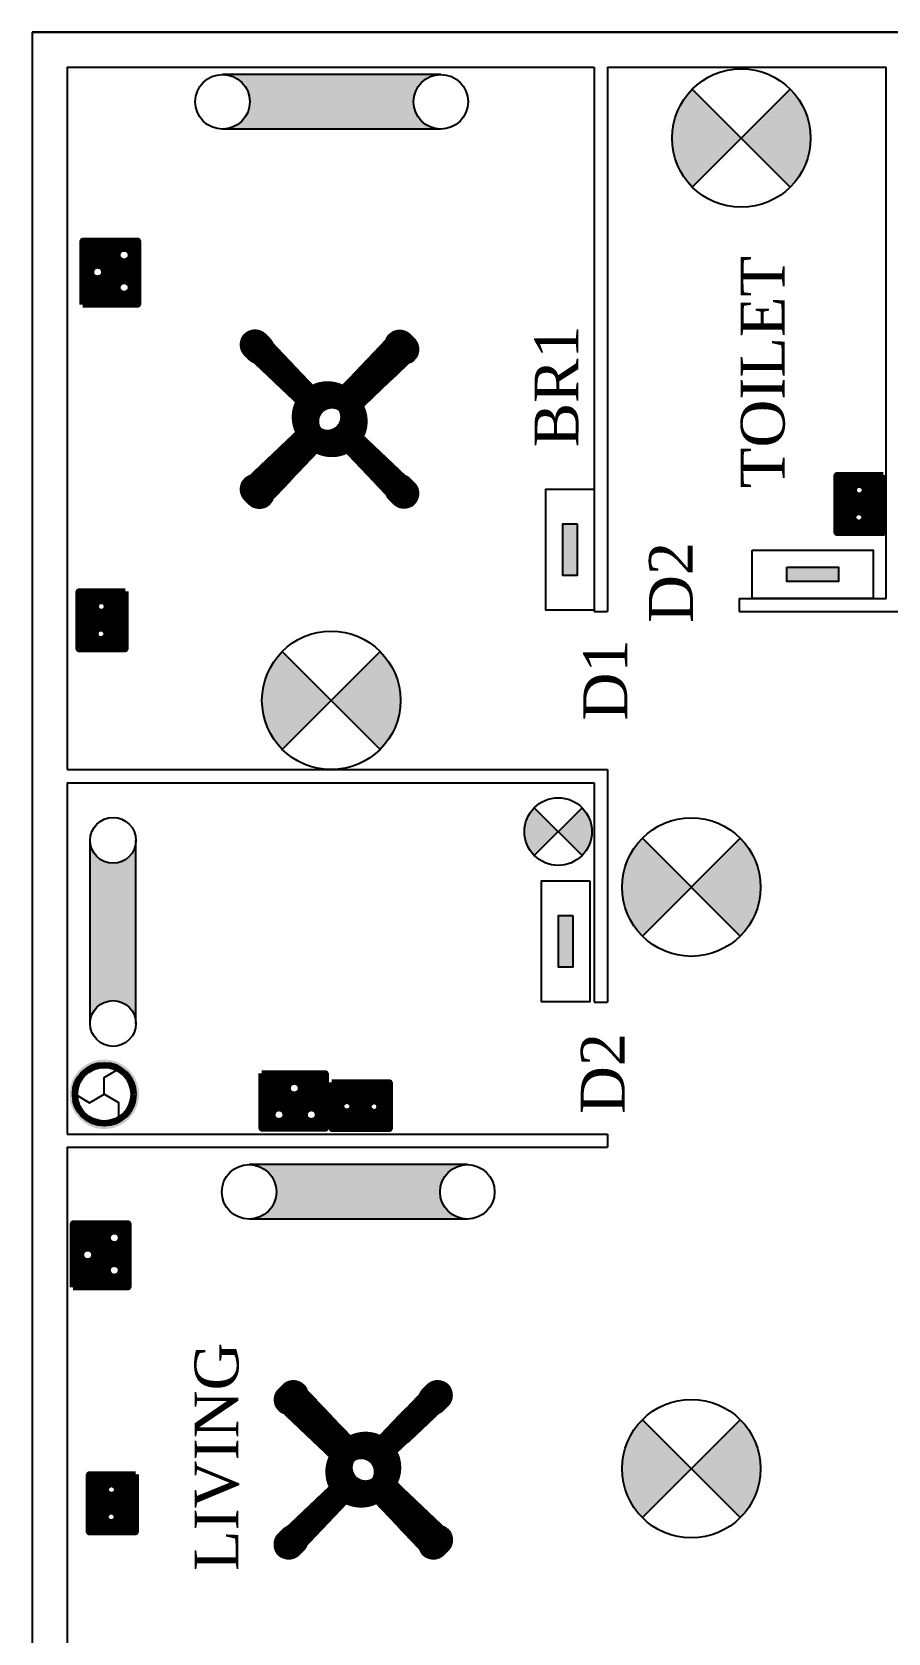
# Model space of a CAD drawing. Header units: inches. Extents: x 633521 to 2450508, y -834496 to 165976.
# Drawn here: x 2355672 to 2360545, y 81842 to 90958 of the extents above; entities that cross this region are included whole.
import ezdxf
from ezdxf.enums import TextEntityAlignment as Align

# ---------------------------------------------------------------- set-up
doc = ezdxf.new("R2010")
doc.units = ezdxf.units.IN
doc.header["$MEASUREMENT"] = 0
doc.styles.get("Standard").update_dxf_attribs({"font": 'technic_.ttf'})

# ---------------------------------------------------------------- blocks, each defined once
blk = doc.blocks.new('D-ZIGZAG')
for points in [[(0, 0), (0, 1.44), (1.25, 2.17)], [(-2.5, 0), (-1.25, -0.72), (0, 0)], [(1.25, -2.17), (1.25, -0.72), (0, 0)]]:
    blk.add_lwpolyline(points)
blk = doc.blocks.new('D-LINK')
for p, q in [((4, 1), (-4, 1)), ((4, -1), (-4, -1))]:
    blk.add_line(p, q)
for centre in [(-4, 0), (4, 0)]:
    blk.add_circle(centre, 1)
blk = doc.blocks.new('D-LAMP')
for p, q in [((-1.768, -1.768), (1.768, 1.768)), ((-1.768, 1.768), (1.768, -1.768))]:
    blk.add_line(p, q)
blk.add_circle((0, 0), 2.5)
at = {"color": 2}
blk.add_attdef('INDICATOR-LAMP', text='', height=2.5, dxfattribs=at).set_placement((0, 4.694), align=Align.MIDDLE)

msp = doc.modelspace()

# ---------------------------------------------------------------- hatches: boundary and pattern name
at = {"lineweight": 211, "true_color": 0xffffff}
h = msp.add_hatch(color=7, dxfattribs=at)
h.dxf.hatch_style = 1
h.paths.add_polyline_path([(2357999.3, 90406, -0.414214), (2357844, 90561.3, -0.414214), (2357999.3, 90716.7), (2356756.7, 90716.7, -0.414214), (2356912, 90561.3, -0.414214), (2356756.7, 90406)])
h = msp.add_hatch(color=7, dxfattribs=at)
h.dxf.hatch_style = 1
h.paths.add_polyline_path([(2356756.7, 90716.7, -0.414214), (2356912, 90561.3, -0.414214), (2356756.7, 90406), (2357999.3, 90406, -0.414214), (2357844, 90561.3, -0.414214), (2357999.3, 90716.7)])
h = msp.add_hatch(color=7, dxfattribs=at)
h.dxf.hatch_style = 1
h.paths.add_polyline_path([(2359315.5, 90354.3, 0.198912), (2359430.9, 90075.6), (2359709.7, 90354.3), (2359430.9, 90633.1, 0.198912)])
h.paths.add_polyline_path([(2359709.7, 90354.3), (2359988.4, 90075.6, 0.198912), (2360103.9, 90354.3, 0.198912), (2359988.4, 90633.1)])
at = {"true_color": 0xffffff}
h = msp.add_hatch(dxfattribs=at)
h.set_pattern_fill('ANSI31', scale=0.552022, angle=90)
h.set_pattern_definition([(134.99999614, (2391597.38207, -1190873.40478), (-0.0487923230034, -0.0487923164296), [])])
h.paths.add_polyline_path([(2355962, 89406.4), (2356275.4, 89406.4), (2356275.4, 89769.3), (2355962, 89769.3)])
h.paths.add_polyline_path([(2356006.8, 89591.3, -1), (2356083.8, 89591.3, -1)], flags=16)
h.paths.add_polyline_path([(2356158.4, 89688, 1), (2356235.4, 89688, 1)], flags=16)
h.paths.add_polyline_path([(2356235.4, 89503.6, -1), (2356158.4, 89503.6, -1)], flags=16)
at = {"lineweight": 211, "ltscale": 2, "true_color": 0xffffff}
h = msp.add_hatch(dxfattribs=at)
h.set_pattern_fill('ANSI31', scale=1.161713)
h.set_pattern_definition([(45, (2356007.59006, 52317.58808), (-0.1026819143, 0.1026819143), [])])
h.paths.add_polyline_path([(2357034.3, 89199.6, 1.517242), (2356924.1, 89085.9), (2357189, 88834.7), (2357210.6, 88823.3), (2357226.5, 88825.6), (2357262.8, 88850.6), (2357311.7, 88801.7, -0.046825), (2357321.4, 88811.3), (2357270.2, 88862.5), (2357281.6, 88873.8), (2357294.7, 88893.7), (2357297.5, 88910.2), (2357285.5, 88934.7)])
h.paths.add_polyline_path([(2357809.1, 89084.6, 1.517242), (2357698.9, 89198.2), (2357447.6, 88933.3), (2357436.2, 88911.7), (2357438.5, 88895.8), (2357463.5, 88859.4), (2357414.7, 88810.6, -0.046825), (2357424.2, 88800.9), (2357475.4, 88852.1), (2357486.8, 88840.7), (2357506.7, 88827.6), (2357523.2, 88824.8), (2357547.6, 88836.7)])
h.paths.add_polyline_path([(2357285.5, 88574.7), (2357299, 88597.6), (2357296.7, 88613.5), (2357271.7, 88649.9), (2357320.6, 88698.7, -0.046825), (2357311, 88708.5), (2357259.8, 88657.3), (2357248.4, 88668.6), (2357228.5, 88681.7), (2357212.1, 88684.5), (2357189, 88674.7), (2356924.1, 88423.4, 1.517242), (2357034.3, 88309.8)])
h.paths.add_polyline_path([(2357547.6, 88672.6), (2357524.7, 88686), (2357508.8, 88683.8), (2357472.4, 88658.8), (2357423.5, 88707.6, -0.046825), (2357413.8, 88698), (2357465, 88646.8), (2357453.6, 88635.5), (2357440.6, 88615.6), (2357437.7, 88599.1), (2357447.6, 88576), (2357698.9, 88311.1, 1.517242), (2357809.1, 88424.7)])
h.paths.add_polyline_path([(2357452.7, 88570.7), (2357447.6, 88576), (2357437.7, 88599.1), (2357440.6, 88615.6), (2357453.6, 88635.5), (2357465, 88646.8), (2357413.8, 88698, -0.360399), (2357320.6, 88698.7), (2357271.7, 88649.9), (2357296.7, 88613.5), (2357299, 88597.6), (2357285.5, 88574.7), (2357282, 88570.9, 0.220758)])
h.paths.add_polyline_path([(2357438.5, 88895.8), (2357436.2, 88911.7), (2357447.6, 88933.3), (2357452.7, 88938.6, 0.220758), (2357282, 88938.4), (2357285.5, 88934.7), (2357297.5, 88910.2), (2357294.7, 88893.7), (2357281.6, 88873.8), (2357270.2, 88862.5), (2357321.4, 88811.3, -0.360399), (2357414.7, 88810.6), (2357463.5, 88859.4)])
h.paths.add_polyline_path([(2357311.7, 88801.7), (2357262.8, 88850.6), (2357226.5, 88825.6), (2357210.6, 88823.3), (2357189, 88834.7), (2357183.6, 88839.7, 0.219974), (2357183.6, 88669.6), (2357189, 88674.7), (2357212.1, 88684.5), (2357228.5, 88681.7), (2357248.4, 88668.6), (2357259.8, 88657.3), (2357311, 88708.5, -0.17276), (2357294.5, 88754.7, -0.176641)])
h.paths.add_polyline_path([(2357551.3, 88840.3), (2357547.6, 88836.7), (2357523.2, 88824.8), (2357506.7, 88827.6), (2357486.8, 88840.7), (2357475.4, 88852.1), (2357424.2, 88800.9, -0.17276), (2357440.7, 88754.7, -0.176641), (2357423.5, 88707.6), (2357472.4, 88658.8), (2357508.8, 88683.8), (2357524.7, 88686), (2357547.6, 88672.6), (2357551.3, 88669.1, 0.221537)])
at = {"true_color": 0xffffff}
h = msp.add_hatch(dxfattribs=at)
h.set_pattern_fill('ANSI31', scale=0.465228, angle=-89.99994)
h.set_pattern_definition([(315.0000597485, (2331598.174735, 1167575.645005), (0.041120678214, 0.0411207639762), [])])
h.paths.add_polyline_path([(2360517.3, 88435), (2360253.1, 88435), (2360253.1, 88106.7), (2360517.3, 88106.7)])
h.paths.add_polyline_path([(2360348.7, 88349.8, -1), (2360413.6, 88349.8, -1)], flags=16)
h.paths.add_polyline_path([(2360411.4, 88194.4, -1), (2360346.5, 88194.4, -1)], flags=16)
at = {"true_color": 0x991b1e}
h = msp.add_hatch(color=244, dxfattribs=at)
h.dxf.hatch_style = 1
h.paths.add_polyline_path([(2358775.5, 88158.4), (2358775.5, 87864.2), (2358694.5, 87864.2), (2358694.5, 88158.4)])
h = msp.add_hatch(color=244, dxfattribs=at)
h.dxf.hatch_style = 1
h.paths.add_polyline_path([(2359968.8, 87911), (2360263.1, 87911), (2360263.1, 87830), (2359968.8, 87830)])
at = {"true_color": 0xffffff}
h = msp.add_hatch(dxfattribs=at)
h.set_pattern_fill('ANSI31', scale=0.465228, angle=-89.99994)
h.set_pattern_definition([(315.0000597485, (2327283.674735, 1166912.645005), (0.041120678214, 0.0411207639762), [])])
h.paths.add_polyline_path([(2356202.8, 87772), (2355938.6, 87772), (2355938.6, 87443.7), (2356202.8, 87443.7)])
h.paths.add_polyline_path([(2356034.2, 87686.8, -1), (2356099.1, 87686.8, -1)], flags=16)
h.paths.add_polyline_path([(2356096.9, 87531.4, -1), (2356032, 87531.4, -1)], flags=16)
at = {"lineweight": 211, "true_color": 0xffffff}
h = msp.add_hatch(color=7, dxfattribs=at)
h.dxf.hatch_style = 1
h.paths.add_polyline_path([(2356981.2, 87152.5, 0.198912), (2357096.6, 86873.8), (2357375.4, 87152.5), (2357096.6, 87431.2, 0.198912)])
h.paths.add_polyline_path([(2357375.4, 87152.5), (2357654.1, 86873.8, 0.198912), (2357769.6, 87152.5, 0.198912), (2357654.1, 87431.2)])
h = msp.add_hatch(color=7, dxfattribs=at)
h.dxf.hatch_style = 1
h.paths.add_polyline_path([(2358475.1, 86405.5, 0.198912), (2358531.4, 86269.5), (2358667.4, 86405.5), (2358531.4, 86541.5, 0.198912)])
h.paths.add_polyline_path([(2358667.4, 86405.5), (2358803.4, 86269.5, 0.198912), (2358859.7, 86405.5, 0.198912), (2358803.4, 86541.5)])
h = msp.add_hatch(color=7, dxfattribs=at)
h.dxf.hatch_style = 1
h.paths.add_polyline_path([(2356003.2, 85312.8, -1), (2356263.9, 85312.8), (2356263.9, 86355.3, -1), (2356003.2, 86355.3)])
h = msp.add_hatch(color=7, dxfattribs=at)
h.dxf.hatch_style = 1
h.paths.add_polyline_path([(2356003.2, 85312.8, -1), (2356263.9, 85312.8), (2356263.9, 86355.3, -1), (2356003.2, 86355.3)])
h = msp.add_hatch(color=7, dxfattribs=at)
h.dxf.hatch_style = 1
h.paths.add_polyline_path([(2359031, 86089.3, 0.198912), (2359146.4, 85810.6), (2359425.2, 86089.3), (2359146.4, 86368.1, 0.198912)])
h.paths.add_polyline_path([(2359425.2, 86089.3), (2359703.9, 85810.6, 0.198912), (2359819.4, 86089.3, 0.198912), (2359703.9, 86368.1)])
at = {"true_color": 0x991b1e}
h = msp.add_hatch(color=244, dxfattribs=at)
h.dxf.hatch_style = 1
h.paths.add_polyline_path([(2358750.3, 85928.1), (2358750.3, 85633.8), (2358669.4, 85633.8), (2358669.4, 85928.1)])
at = {"lineweight": 211, "true_color": 0xffffff}
h = msp.add_hatch(color=7, dxfattribs=at)
h.dxf.hatch_style = 1
h.paths.add_polyline_path([(2355885.8, 84909.5, 1), (2356281.3, 84909.5, 1)])
h.paths.add_polyline_path([(2356250.2, 84909.5, 1), (2355916.9, 84909.5, 1)], flags=16)
at = {"true_color": 0xffffff}
h = msp.add_hatch(dxfattribs=at)
h.set_pattern_fill('ANSI31', scale=0.552022)
h.set_pattern_definition([(45, (1076700.9587, 49392.522785), (-0.0487923197165, 0.0487923197165), [])])
h.paths.add_polyline_path([(2356980.7, 85028), (2356980.7, 84714.6), (2357343.6, 84714.6), (2357343.6, 85028)])
h.paths.add_polyline_path([(2357127.2, 84944.7, -1), (2357204.2, 84944.7, -1)], flags=16)
h.paths.add_polyline_path([(2357300.8, 84793.1, 1), (2357223.8, 84793.1, 1)], flags=16)
h.paths.add_polyline_path([(2357116.5, 84793.1, -1), (2357039.5, 84793.1, -1)], flags=16)
h = msp.add_hatch(dxfattribs=at)
h.set_pattern_fill('ANSI31', scale=0.465228)
h.set_pattern_definition([(45, (1278237.84183, 56059.46641), (-0.0411207210952, 0.0411207210952), [])])
h.paths.add_polyline_path([(2357378.5, 84977.5), (2357378.5, 84713.3), (2357706.8, 84713.3), (2357706.8, 84977.5)])
h.paths.add_polyline_path([(2357496.2, 84841.3, -1), (2357431.3, 84841.3, -1)], flags=16)
h.paths.add_polyline_path([(2357651.6, 84839.1, -1), (2357586.7, 84839.1, -1)], flags=16)
at = {"lineweight": 211, "true_color": 0xffffff}
h = msp.add_hatch(color=7, dxfattribs=at)
h.dxf.hatch_style = 1
h.paths.add_polyline_path([(2358150.3, 84198.8, -0.414214), (2357994.9, 84354.1, -0.414214), (2358150.3, 84509.5), (2356907.7, 84509.5, -0.414214), (2357063, 84354.1, -0.414214), (2356907.7, 84198.8)])
h = msp.add_hatch(color=7, dxfattribs=at)
h.dxf.hatch_style = 1
h.paths.add_polyline_path([(2356907.7, 84509.5, -0.414214), (2357063, 84354.1, -0.414214), (2356907.7, 84198.8), (2358150.3, 84198.8, -0.414214), (2357994.9, 84354.1, -0.414214), (2358150.3, 84509.5)])
at = {"true_color": 0xffffff}
h = msp.add_hatch(dxfattribs=at)
h.set_pattern_fill('ANSI31', scale=0.552022, angle=90)
h.set_pattern_definition([(134.99999614, (2391540.88207, -1196469.40478), (-0.0487923230034, -0.0487923164296), [])])
h.paths.add_polyline_path([(2355905.5, 83810.4), (2356218.9, 83810.4), (2356218.9, 84173.3), (2355905.5, 84173.3)])
h.paths.add_polyline_path([(2355950.3, 83995.3, -1), (2356027.3, 83995.3, -1)], flags=16)
h.paths.add_polyline_path([(2356101.9, 84092, 1), (2356178.9, 84092, 1)], flags=16)
h.paths.add_polyline_path([(2356178.9, 83907.6, -1), (2356101.9, 83907.6, -1)], flags=16)
at = {"lineweight": 211, "ltscale": 2, "true_color": 0xffffff}
h = msp.add_hatch(dxfattribs=at)
h.set_pattern_fill('ANSI31', scale=1.161713, angle=90)
h.set_pattern_definition([(135, (2393994.04804, 81412.99461), (-0.1026819143, -0.1026819143), [])])
h.paths.add_polyline_path([(2357112.1, 82439.7, 1.517242), (2357225.7, 82329.5), (2357477, 82594.4), (2357488.3, 82616), (2357486.1, 82631.9), (2357461.1, 82668.2), (2357509.9, 82717.1, -0.046825), (2357500.3, 82726.8), (2357449.2, 82675.6), (2357437.8, 82687), (2357417.9, 82700.1), (2357401.4, 82702.9), (2357377, 82691)])
h.paths.add_polyline_path([(2357227.1, 83214.5, 1.517242), (2357113.4, 83104.3), (2357378.3, 82853), (2357399.9, 82841.7), (2357415.8, 82843.9), (2357452.2, 82868.9), (2357501, 82820.1, -0.046825), (2357510.8, 82829.7), (2357459.6, 82880.8), (2357470.9, 82892.2), (2357484, 82912.1), (2357486.8, 82928.6), (2357474.9, 82953)])
h.paths.add_polyline_path([(2357737, 82691), (2357714, 82704.4), (2357698.1, 82702.1), (2357661.7, 82677.1), (2357612.9, 82726, -0.046825), (2357603.2, 82716.4), (2357654.4, 82665.2), (2357643, 82653.8), (2357629.9, 82633.9), (2357627.1, 82617.5), (2357637, 82594.4), (2357888.2, 82329.5, 1.517242), (2358001.9, 82439.7)])
h.paths.add_polyline_path([(2357639, 82953), (2357625.6, 82930.1), (2357627.9, 82914.2), (2357652.9, 82877.8), (2357604, 82828.9, -0.046825), (2357613.6, 82819.2), (2357664.8, 82870.4), (2357676.2, 82859), (2357696, 82846), (2357712.5, 82843.1), (2357735.6, 82853), (2358000.5, 83104.3, 1.517242), (2357886.9, 83214.5)])
h.paths.add_polyline_path([(2357740.9, 82858.1), (2357735.6, 82853), (2357712.5, 82843.1), (2357696, 82846), (2357676.2, 82859), (2357664.8, 82870.4), (2357613.6, 82819.2, -0.360399), (2357612.9, 82726), (2357661.7, 82677.1), (2357698.1, 82702.1), (2357714, 82704.4), (2357737, 82691), (2357740.7, 82687.4, 0.220758)])
h.paths.add_polyline_path([(2357415.8, 82843.9), (2357399.9, 82841.7), (2357378.3, 82853), (2357373, 82858.1, 0.220758), (2357373.3, 82687.4), (2357377, 82691), (2357401.4, 82702.9), (2357417.9, 82700.1), (2357437.8, 82687), (2357449.2, 82675.6), (2357500.3, 82726.8, -0.360399), (2357501, 82820.1), (2357452.2, 82868.9)])
h.paths.add_polyline_path([(2357509.9, 82717.1), (2357461.1, 82668.2), (2357486.1, 82631.9), (2357488.3, 82616), (2357477, 82594.4), (2357471.9, 82589, 0.219974), (2357642, 82589), (2357637, 82594.4), (2357627.1, 82617.5), (2357629.9, 82633.9), (2357643, 82653.8), (2357654.4, 82665.2), (2357603.2, 82716.4, -0.17276), (2357557, 82699.9, -0.176641)])
h.paths.add_polyline_path([(2357471.4, 82956.7), (2357474.9, 82953), (2357486.8, 82928.6), (2357484, 82912.1), (2357470.9, 82892.2), (2357459.6, 82880.8), (2357510.8, 82829.7, -0.17276), (2357557, 82846.1, -0.176641), (2357604, 82828.9), (2357652.9, 82877.8), (2357627.9, 82914.2), (2357625.6, 82930.1), (2357639, 82953), (2357642.6, 82956.7, 0.221537)])
at = {"lineweight": 211, "true_color": 0xffffff}
h = msp.add_hatch(color=7, dxfattribs=at)
h.dxf.hatch_style = 1
h.paths.add_polyline_path([(2359031, 82777.8, 0.198912), (2359146.4, 82499.1), (2359425.2, 82777.8), (2359146.4, 83056.6, 0.198912)])
h.paths.add_polyline_path([(2359425.2, 82777.8), (2359703.9, 82499.1, 0.198912), (2359819.4, 82777.8, 0.198912), (2359703.9, 83056.6)])
at = {"true_color": 0xffffff}
h = msp.add_hatch(dxfattribs=at)
h.set_pattern_fill('ANSI31', scale=0.465228, angle=-89.99994)
h.set_pattern_definition([(315.0000597485, (2327342.00906, 1161884.387457), (0.041120678214, 0.0411207639762), [])])
h.paths.add_polyline_path([(2356261.1, 82743.8), (2355997, 82743.8), (2355997, 82415.4), (2356261.1, 82415.4)])
h.paths.add_polyline_path([(2356092.6, 82658.5, -1), (2356157.4, 82658.5, -1)], flags=16)
h.paths.add_polyline_path([(2356155.2, 82503.1, -1), (2356090.3, 82503.1, -1)], flags=16)

# ---------------------------------------------------------------- linework, layer by layer
at = {"color": 4}
for p, q in [((2355672.2, 90958.3), (2371672.2, 90958.3)), ((2371672.2, 90958.3), (2355672.2, 90958.3)), ((2355672.2, 90958.3), (2355672.2, 75958.3)), ((2355872.2, 90758.3), (2358872.2, 90758.3)), ((2355872.2, 90758.3), (2355872.2, 86758.3)), ((2358872.2, 90758.3), (2358872.2, 87658.3)), ((2358947.2, 90758.3), (2360534.7, 90758.3)), ((2358947.2, 90758.3), (2358947.2, 87658.3)), ((2360534.7, 87733.3), (2360534.7, 90758.3)), ((2359697.2, 87733.3), (2360534.7, 87733.3)), ((2359697.2, 87733.3), (2359697.2, 87658.3)), ((2358872.2, 87658.3), (2358947.2, 87658.3)), ((2359697.2, 87658.3), (2360609.7, 87658.3)), ((2360534.7, 87658.3), (2360609.7, 87658.3)), ((2355872.2, 86758.3), (2358947.2, 86758.3)), ((2358947.2, 86758.3), (2358947.2, 85433.3)), ((2355872.2, 86683.3), (2358872.2, 86683.3)), ((2355872.2, 86683.3), (2355872.2, 84683.3)), ((2358872.2, 86683.3), (2358872.2, 85433.3)), ((2358872.2, 85433.3), (2358947.2, 85433.3)), ((2355872.2, 84683.3), (2358947.2, 84683.3)), ((2355872.2, 84608.3), (2358947.2, 84608.3)), ((2355872.2, 84608.3), (2355872.2, 80933.3)), ((2358947.2, 84683.3), (2358947.2, 84608.3))]:
    msp.add_line(p, q, dxfattribs=at)
at = {"color": 7, "lineweight": 211, "true_color": 0xffffff}
for points in [[(2355962, 89406.4), (2355962, 89769.3), (2356275.4, 89769.3), (2356275.4, 89406.4)], [(2360517.3, 88435), (2360517.3, 88106.7), (2360253.1, 88106.7), (2360253.1, 88435)], [(2356202.8, 87772), (2356202.8, 87443.7), (2355938.6, 87443.7), (2355938.6, 87772)], [(2356980.7, 85028), (2357343.6, 85028), (2357343.6, 84714.6), (2356980.7, 84714.6)], [(2357378.5, 84977.5), (2357706.8, 84977.5), (2357706.8, 84713.3), (2357378.5, 84713.3)], [(2355905.5, 83810.4), (2355905.5, 84173.3), (2356218.9, 84173.3), (2356218.9, 83810.4)], [(2356261.1, 82743.8), (2356261.1, 82415.4), (2355997, 82415.4), (2355997, 82743.8)]]:
    msp.add_lwpolyline(points, close=True, dxfattribs=at)
at = {"color": 7, "true_color": 0xffffff}
for points in [[(2358872.2, 88355.9), (2358872.2, 87666.7), (2358597.8, 87666.7), (2358597.8, 88355.9)], [(2359771.3, 88007.7), (2360460.5, 88007.7), (2360460.5, 87733.3), (2359771.3, 87733.3)], [(2358847, 86125.6), (2358847, 85436.3), (2358572.7, 85436.3), (2358572.7, 86125.6)]]:
    msp.add_lwpolyline(points, close=True, dxfattribs=at)
at = {"color": 244, "true_color": 0x991b1e}
for points in [[(2358775.5, 88158.4), (2358775.5, 87864.2), (2358694.5, 87864.2), (2358694.5, 88158.4)], [(2359968.8, 87911), (2360263.1, 87911), (2360263.1, 87830), (2359968.8, 87830)], [(2358750.3, 85928.1), (2358750.3, 85633.8), (2358669.4, 85633.8), (2358669.4, 85928.1)]]:
    msp.add_lwpolyline(points, close=True, dxfattribs=at)
at = {"color": 7, "lineweight": 211, "true_color": 0xffffff}
for centre, radius in [((2356196.9, 89688), 38.5), ((2356045.3, 89591.3), 38.5), ((2356196.9, 89503.6), 38.5), ((2360381.2, 88349.8), 32.4), ((2360378.9, 88194.4), 32.4), ((2356066.7, 87686.8), 32.4), ((2356064.4, 87531.4), 32.4), ((2357165.7, 84944.7), 38.5), ((2357463.8, 84841.3), 32.4), ((2357619.1, 84839.1), 32.4), ((2357078, 84793.1), 38.5), ((2357262.3, 84793.1), 38.5), ((2356140.4, 84092), 38.5), ((2355988.8, 83995.3), 38.5), ((2356140.4, 83907.6), 38.5), ((2356125, 82658.5), 32.4), ((2356122.8, 82503.1), 32.4)]:
    msp.add_circle(centre, radius, dxfattribs=at)
at = {"color": 0, "lineweight": 211}
msp.add_circle((2356083.5, 84909.5), 166.7, dxfattribs=at)

# ---------------------------------------------------------------- block references
for name, p, xscale, yscale, zscale in [('D-LINK', (2357378, 90561.3), 155.3265515730612, 155.3265515730612, 155.3265515730612), ('D-LAMP', (2359709.7, 90354.3), 157.6785185806237, 157.6785185806237, 157.6785185806237), ('D-LAMP', (2357375.4, 87152.5), 157.6785185806237, 157.6785185806237, 157.6785185806237), ('D-LAMP', (2358667.4, 86405.5), 76.93321779330162, 76.93321779330162, 76.93321779330162), ('D-LAMP', (2359425.2, 86089.3), 157.6785185806237, 157.6785185806237, 157.6785185806237), ('D-LINK', (2357529, 84354.1), 155.3265515730612, 155.3265515730612, 155.3265515730612), ('D-LAMP', (2359425.2, 82777.8), 157.6785185806237, 157.6785185806237, 157.6785185806237)]:
    msp.add_blockref(name, p, dxfattribs=dict(xscale=xscale, yscale=yscale, zscale=zscale))
at = {"xscale": 130.3173050672861, "yscale": 130.3173050672861, "zscale": 130.3173050672861, "rotation": 270}
msp.add_blockref('D-LINK', (2356133.5, 85834.1), dxfattribs=at)
at = {"color": 2, "xscale": 66.66848819812472, "yscale": 66.66848819812472, "zscale": 66.66848819812472}
msp.add_blockref('D-ZIGZAG', (2356083.5, 84909.5), dxfattribs=at)

# ---------------------------------------------------------------- texts
at = {"char_height": 250, "width": 2657.208, "attachment_point": 1, "rotation": 90.00709}
for s, insert in [('{\\fTimes New Roman|b0|i0|c0|p18;TOILET}', (2359706.2, 88361.5)), ('{\\fTimes New Roman|b0|i0|c0|p18;BR1}', (2358532.7, 88594.7)), ('{\\fTimes New Roman|b0|i0|c0|p18;D2}', (2359183.9, 87593.3)), ('{\\fTimes New Roman|b0|i0|c0|p18;D1}', (2358810.3, 87038.1)), ('{\\fTimes New Roman|b0|i0|c0|p18;D2}', (2358796, 84797)), ('{\\fTimes New Roman|b0|i0|c0|p18;LIVING}', (2356597.3, 82195.5))]:
    msp.add_mtext(s, dxfattribs=dict(at, insert=insert))

doc.saveas('drawing.dxf')
